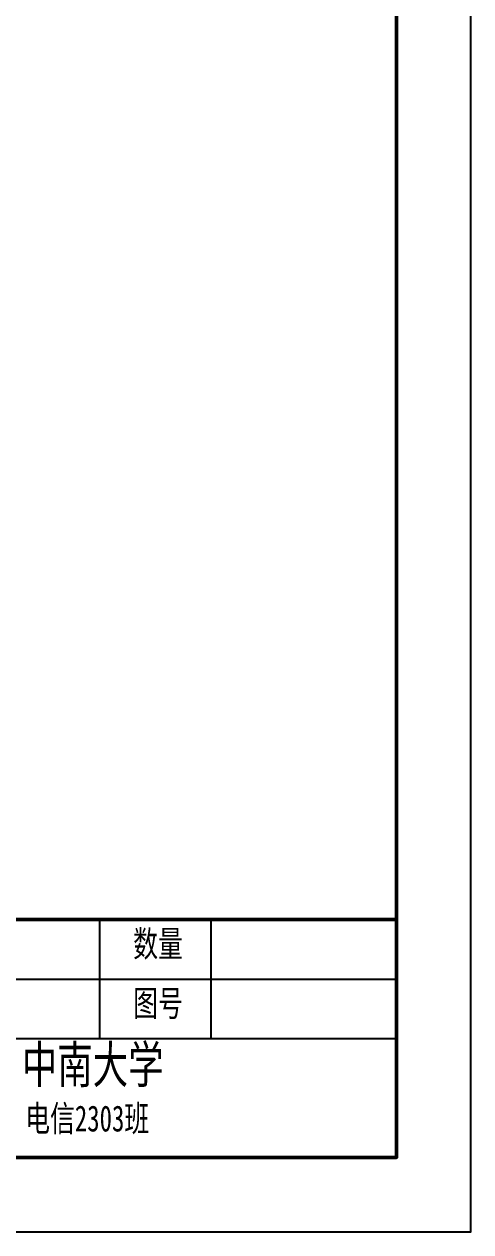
# Model space of a CAD drawing. Header units: millimetres. Extents: x 0 to 1320, y -350 to 297.
# Drawn here: x 359.9 to 420, y 0 to 162.4 of the extents above; entities that cross this region are included whole.
import ezdxf

# ---------------------------------------------------------------- set-up
doc = ezdxf.new("R2010")
doc.units = ezdxf.units.MM
doc.styles.add('Annotative', font='simfang.ttf', dxfattribs={"width": 0.7})

msp = doc.modelspace()

# ---------------------------------------------------------------- linework, layer by layer
at = {"color": 1}
msp.add_lwpolyline([(0, 0), (420, 0), (420, 297), (0, 297), (0, 0)], dxfattribs=at)
at = {"lineweight": 50}
for points in [[(10, 10), (410, 10), (410, 287), (10, 287), (10, 10)], [(270, 10), (410, 10), (410, 42), (270, 42), (270, 10)]]:
    msp.add_lwpolyline(points, dxfattribs=at)
at = {"lineweight": 25}
for points in [[(370, 42), (370, 26)], [(385, 42), (385, 26)], [(330, 34), (410, 34)], [(330, 26), (410, 26)]]:
    msp.add_lwpolyline(points, dxfattribs=at)

# ---------------------------------------------------------------- texts
at = {"attachment_point": 1, "style": 'Annotative'}
for s, insert, char_height in [('数量', (374.541, 40.5), 3.5), ('图号', (374.541, 32.5), 3.5), ('中南大学', (359.541, 25), 5), ('电信2303班', (360, 17), 3.5)]:
    msp.add_mtext(s, dxfattribs=dict(at, insert=insert, char_height=char_height))

doc.saveas('drawing.dxf')
